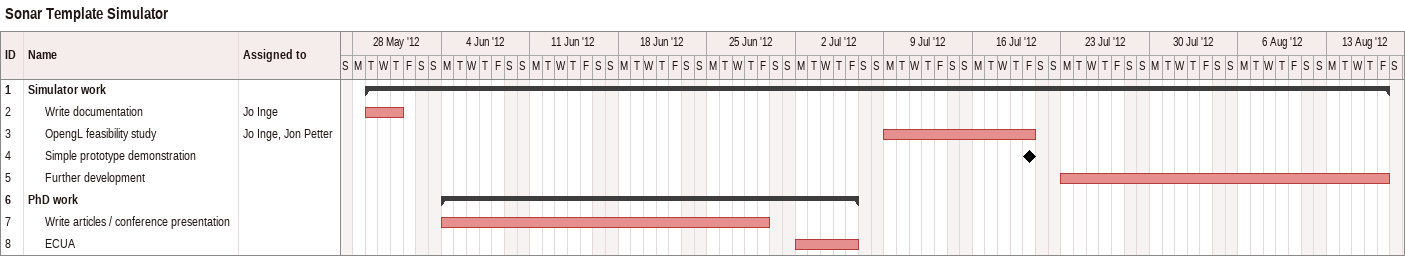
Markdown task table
Sonar Template Simulator

| ID | Level | Task | Start | Finish | Resources |
|---|---|---|---|---|---|
| 1 | 1 | **Simulator work** | 2012-05-29 | 2012-08-17 |  |
| 2 | 2 | Write documentation | 2012-05-29 | 2012-05-31 | Jo Inge |
| 3 | 2 | OpengL feasibility study | 2012-07-09 | 2012-07-20 | Jo Inge, Jon Petter |
| 4 | 2 | Simple prototype demonstration (milestone) | 2012-07-20 | 2012-07-20 |  |
| 5 | 2 | Further development | 2012-07-23 | 2012-08-17 |  |
| 6 | 1 | **PhD work** | 2012-06-04 | 2012-07-06 |  |
| 7 | 2 | Write articles / conference presentation | 2012-06-04 | 2012-06-29 |  |
| 8 | 2 | ECUA | 2012-07-02 | 2012-07-06 |  |
